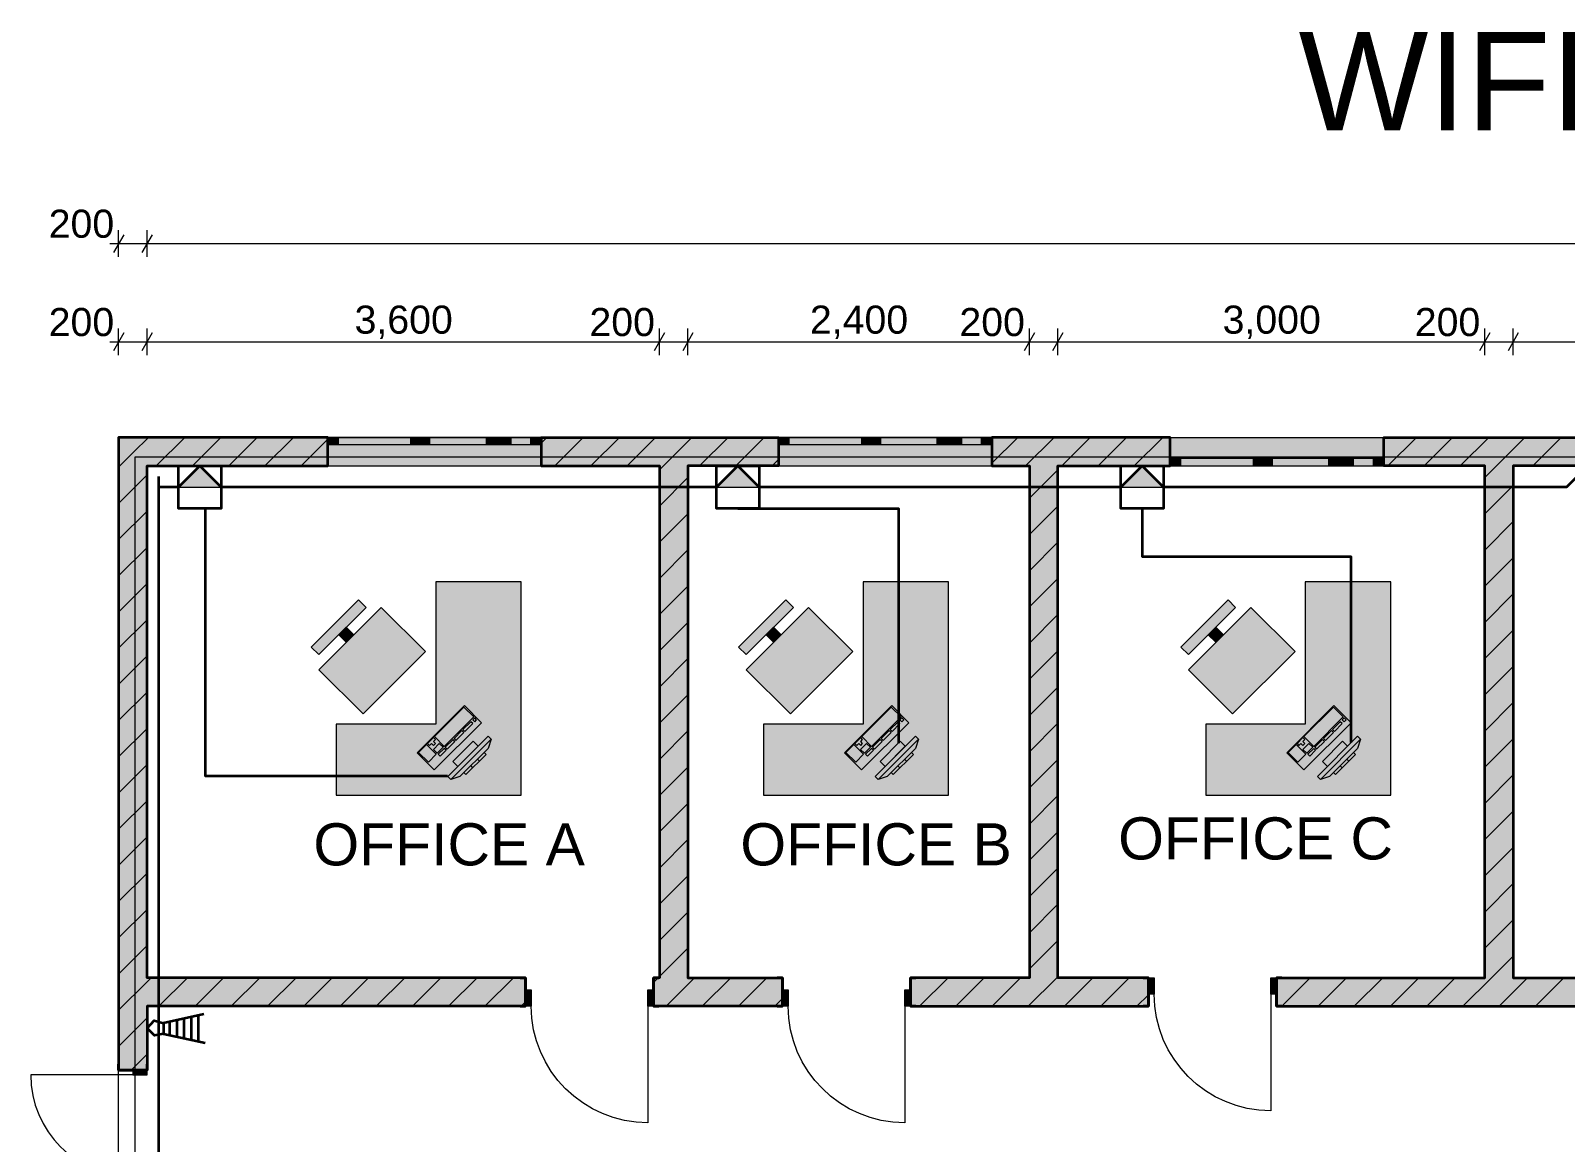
# Model space of a CAD drawing. Header units: millimetres. Extents: x 0.6 to 15.6, y 0.6 to 9.9.
# Drawn here: x 1.138 to 5.384, y 6.824 to 9.902 of the extents above; entities that cross this region are included whole.
import ezdxf

# ---------------------------------------------------------------- set-up
doc = ezdxf.new("R2010")
doc.units = ezdxf.units.MM
doc.layers.add('PDF_Geometry', color=7, linetype='Continuous', true_color=0x029e21)
doc.layers.add('PDF_Solid Fills', color=7, linetype='Continuous', true_color=0xffffff)
doc.layers.add('PDF_Text', color=7, linetype='Continuous')
doc.styles.add('PDF Arial-BoldMT', font='arial.ttf')
doc.styles.add('PDF ArialMT', font='arial.ttf')

msp = doc.modelspace()

# ---------------------------------------------------------------- hatches: boundary and pattern name
at = {"layer": 'PDF_Solid Fills', "transparency": 33554559}
for points in [[(1.3813, 8.7761), (1.96, 8.7761), (1.96, 8.7564), (1.96, 8.6974), (1.46, 8.6974)], [(1.46, 8.6974), (1.46, 7.0241), (1.4207, 7.0241), (1.3813, 7.0241), (1.3813, 8.7761)], [(2.5506, 8.7761), (2.5506, 8.7564), (2.5506, 8.6974), (1.96, 8.6974), (1.96, 8.7564), (1.96, 8.7761)], [(2.5506, 8.6974), (2.5506, 8.7564), (2.5506, 8.7761), (3.207, 8.7761), (3.207, 8.7564), (3.207, 8.6974)], [(3.7976, 8.7761), (3.7976, 8.7564), (3.7976, 8.6974), (3.207, 8.6974), (3.207, 8.7564), (3.207, 8.7761)], [(3.7976, 8.6974), (3.7976, 8.7564), (3.7976, 8.7761), (4.291, 8.7761), (4.291, 8.7171), (4.291, 8.6974)], [(4.8815, 8.6974), (4.291, 8.6974), (4.291, 8.7171), (4.291, 8.7761), (4.8815, 8.7761), (4.8815, 8.7171)], [(4.8815, 8.7171), (4.8815, 8.7761), (5.5297, 8.7761), (5.5297, 8.7171), (5.5297, 8.6974), (4.8815, 8.6974)], [(2.495, 7.7852), (1.9832, 7.7852), (1.9832, 7.982), (2.2588, 7.982), (2.2588, 8.3757), (2.495, 8.3757)], [(3.6771, 7.7852), (3.1653, 7.7852), (3.1653, 7.982), (3.4409, 7.982), (3.4409, 8.3757), (3.6771, 8.3757)], [(4.9007, 7.7852), (4.3889, 7.7852), (4.3889, 7.982), (4.6645, 7.982), (4.6645, 8.3757), (4.9007, 8.3757)], [(2.4035, 7.9486), (2.4119, 7.9403), (2.4035, 7.9152), (2.3924, 7.9041), (2.398, 7.8985), (2.3423, 7.8428), (2.3367, 7.8484), (2.3256, 7.8373), (2.3005, 7.8289), (2.2922, 7.8373), (2.32, 7.8651), (2.3061, 7.879), (2.3618, 7.9347), (2.3757, 7.9208)], [(3.5857, 7.9486), (3.594, 7.9403), (3.5857, 7.9152), (3.5745, 7.9041), (3.5801, 7.8985), (3.5244, 7.8428), (3.5189, 7.8484), (3.5077, 7.8373), (3.4827, 7.8289), (3.4743, 7.8373), (3.5022, 7.8651), (3.4882, 7.879), (3.5439, 7.9347), (3.5578, 7.9208)], [(4.8092, 7.9486), (4.8176, 7.9403), (4.8092, 7.9152), (4.7981, 7.9041), (4.8037, 7.8985), (4.748, 7.8428), (4.7424, 7.8484), (4.7313, 7.8373), (4.7062, 7.8289), (4.6979, 7.8373), (4.7257, 7.8651), (4.7118, 7.879), (4.7675, 7.9347), (4.7814, 7.9208)], [(2.5072, 7.28), (2.5072, 7.2466), (2.5072, 7.2013), (1.46, 7.2013), (1.46, 7.28)], [(3.218, 7.28), (3.218, 7.2466), (3.218, 7.2013), (2.8615, 7.2013), (2.8615, 7.2466), (2.8615, 7.28)], [(3.5723, 7.28), (4.2304, 7.28), (4.2304, 7.2348), (4.2304, 7.2013), (3.5723, 7.2013), (3.5723, 7.2466)], [(4.5847, 7.2348), (4.5847, 7.28), (5.4692, 7.28), (5.4692, 7.2466), (5.4692, 7.2013), (4.5847, 7.2013)]]:
    msp.add_hatch(color=256, dxfattribs=at).paths.add_polyline_path(points)

# ---------------------------------------------------------------- linework, layer by layer
at = {"layer": 'PDF_Geometry', "color": 7, "lineweight": 13}
for points in [[(1.3813, 9.2757), (1.3813, 9.3495)], [(1.46, 9.2757), (1.46, 9.3495)], [(1.3572, 9.3126), (1.3813, 9.3126), (1.46, 9.3126), (10.9089, 9.3126), (10.9876, 9.3126), (11.0117, 9.3126)], [(1.3955, 9.3372), (1.3671, 9.288)], [(1.4743, 9.3372), (1.4458, 9.288)], [(1.3955, 9.065), (1.3671, 9.0158)], [(1.3813, 9.0035), (1.3813, 9.0773)], [(1.4743, 9.065), (1.4458, 9.0158)], [(1.46, 9.0035), (1.46, 9.0773)], [(2.8916, 9.065), (2.8632, 9.0158)], [(2.8774, 9.0035), (2.8774, 9.0773)], [(2.9703, 9.065), (2.9419, 9.0158)], [(2.9561, 9.0035), (2.9561, 9.0773)], [(3.9152, 9.065), (3.8868, 9.0158)], [(3.901, 9.0035), (3.901, 9.0773)], [(3.994, 9.065), (3.9655, 9.0158)], [(3.9797, 9.0035), (3.9797, 9.0773)], [(5.1751, 9.065), (5.1466, 9.0158)], [(5.1608, 9.0035), (5.1608, 9.0773)], [(5.2538, 9.065), (5.2254, 9.0158)], [(5.2396, 9.0035), (5.2396, 9.0773)], [(1.3572, 9.0404), (1.3813, 9.0404), (1.46, 9.0404), (2.8774, 9.0404), (2.9561, 9.0404), (3.901, 9.0404), (3.9797, 9.0404), (5.1608, 9.0404), (5.2396, 9.0404), (6.4207, 9.0404), (6.4994, 9.0404), (9.6884, 9.0404), (9.7672, 9.0404), (10.9089, 9.0404), (10.9876, 9.0404), (11.0117, 9.0404)]]:
    msp.add_lwpolyline(points, dxfattribs=at)
at = {"layer": 'PDF_Geometry', "color": 123, "lineweight": 18, "true_color": 0x71cebe}
msp.add_lwpolyline([(1.3813, 8.7761), (10.9876, 8.7761), (10.9876, 4.7603), (6.4994, 4.7603), (6.4994, 3.2643), (5.1608, 3.2643), (5.1608, 4.7603), (1.3813, 4.7603)], close=True, dxfattribs=at)
at = {"layer": 'PDF_Geometry', "color": 21, "lineweight": 9, "true_color": 0xff9955}
for points in [[(1.464, 8.7761), (1.4226, 8.7348), (1.3813, 8.6935)], [(1.5642, 8.7761), (1.4854, 8.6974)], [(1.6644, 8.7761), (1.5857, 8.6974)], [(1.7646, 8.7761), (1.6859, 8.6974)], [(1.8648, 8.7761), (1.7861, 8.6974)], [(1.96, 8.7711), (1.8863, 8.6974)], [(2.5664, 8.7761), (2.5506, 8.7603)], [(2.6666, 8.7761), (2.5879, 8.6974)], [(2.7668, 8.7761), (2.6881, 8.6974)], [(2.867, 8.7761), (2.7883, 8.6974)], [(2.9673, 8.7761), (2.8885, 8.6974), (2.8774, 8.6862)], [(3.0675, 8.7761), (2.9887, 8.6974)], [(3.1677, 8.7761), (3.089, 8.6974)], [(3.8692, 8.7761), (3.7976, 8.7045)], [(3.9695, 8.7761), (3.8907, 8.6974)], [(4.0697, 8.7761), (3.9909, 8.6974)], [(4.1699, 8.7761), (4.0912, 8.6974)], [(4.2701, 8.7761), (4.1914, 8.6974)], [(4.9717, 8.7761), (4.8929, 8.6974)], [(5.0719, 8.7761), (4.9931, 8.6974)], [(5.1721, 8.7761), (5.0934, 8.6974)], [(5.2723, 8.7761), (5.1936, 8.6974), (5.1608, 8.6646)], [(5.3725, 8.7761), (5.2938, 8.6974)], [(3.207, 8.7152), (3.1892, 8.6974)], [(1.46, 8.672), (1.3813, 8.5932)], [(2.8774, 8.586), (2.9561, 8.6647)], [(3.901, 8.6074), (3.9797, 8.6862)], [(5.1608, 8.5644), (5.2396, 8.6432)], [(3.901, 8.5072), (3.9797, 8.586)], [(1.46, 8.5718), (1.3813, 8.493)], [(2.8774, 8.4858), (2.9561, 8.5645)], [(5.1608, 8.4642), (5.2396, 8.5429)], [(1.46, 8.4715), (1.3813, 8.3928)], [(2.8774, 8.3856), (2.9561, 8.4643)], [(3.901, 8.407), (3.9797, 8.4857)], [(5.1608, 8.364), (5.2396, 8.4427)], [(1.46, 8.3713), (1.3813, 8.2926)], [(3.901, 8.3068), (3.9797, 8.3855)], [(2.8774, 8.2853), (2.9561, 8.3641)], [(5.1608, 8.2638), (5.2396, 8.3425)], [(3.901, 8.2066), (3.9797, 8.2853)], [(1.46, 8.2711), (1.3813, 8.1924)], [(2.8774, 8.1851), (2.9561, 8.2639)], [(5.1608, 8.1635), (5.2396, 8.2423)], [(1.46, 8.1709), (1.3813, 8.0921)], [(2.8774, 8.0849), (2.9561, 8.1636)], [(3.901, 8.1063), (3.9797, 8.1851)], [(5.1608, 8.0633), (5.2396, 8.1421)], [(1.46, 8.0707), (1.3813, 7.9919)], [(3.901, 8.0061), (3.9797, 8.0848)], [(2.8774, 7.9847), (2.9561, 8.0634)], [(5.1608, 7.9631), (5.2396, 8.0418)], [(3.901, 7.9059), (3.9797, 7.9846)], [(1.46, 7.9704), (1.3813, 7.8917)], [(2.8774, 7.8845), (2.9561, 7.9632)], [(5.1608, 7.8629), (5.2396, 7.9416)], [(1.46, 7.8702), (1.3813, 7.7915)], [(2.8774, 7.7842), (2.9561, 7.863)], [(3.901, 7.8057), (3.9797, 7.8844)], [(5.1608, 7.7627), (5.2396, 7.8414)], [(1.46, 7.77), (1.3813, 7.6912)], [(3.901, 7.7055), (3.9797, 7.7842)], [(2.8774, 7.684), (2.9561, 7.7628)], [(5.1608, 7.6624), (5.2396, 7.7412)], [(1.46, 7.6698), (1.3813, 7.5911)], [(2.8774, 7.5838), (2.9561, 7.6625)], [(3.901, 7.6052), (3.9797, 7.684)], [(5.1608, 7.5622), (5.2396, 7.641)], [(1.46, 7.5696), (1.3813, 7.4908)], [(2.8774, 7.4836), (2.9561, 7.5623)], [(3.901, 7.505), (3.9797, 7.5838)], [(5.1608, 7.462), (5.2396, 7.5407)], [(3.901, 7.4048), (3.9797, 7.4835)], [(1.46, 7.4694), (1.3813, 7.3906)], [(2.8774, 7.3834), (2.9561, 7.4621)], [(5.1608, 7.3618), (5.2396, 7.4405)], [(1.46, 7.3691), (1.3813, 7.2904)], [(2.8774, 7.2831), (2.9561, 7.3619)], [(3.901, 7.3046), (3.9797, 7.3833)], [(5.2396, 7.3403), (5.1793, 7.28), (5.1006, 7.2013)], [(1.4712, 7.28), (1.46, 7.2689), (1.3813, 7.1901)], [(1.5714, 7.28), (1.4927, 7.2013)], [(1.6716, 7.28), (1.5929, 7.2013)], [(1.7718, 7.28), (1.6931, 7.2013)], [(1.8721, 7.28), (1.7933, 7.2013)], [(1.9723, 7.28), (1.8935, 7.2013)], [(2.0725, 7.28), (1.9938, 7.2013)], [(2.1727, 7.28), (2.094, 7.2013)], [(2.2729, 7.28), (2.1942, 7.2013)], [(2.3732, 7.28), (2.2944, 7.2013)], [(2.4734, 7.28), (2.3947, 7.2013)], [(2.8743, 7.28), (2.8615, 7.2673)], [(2.9745, 7.28), (2.8958, 7.2013)], [(3.0747, 7.28), (2.996, 7.2013)], [(3.1749, 7.28), (3.0962, 7.2013)], [(3.5758, 7.28), (3.5723, 7.2765)], [(3.676, 7.28), (3.5973, 7.2013)], [(3.7762, 7.28), (3.6975, 7.2013)], [(3.8765, 7.28), (3.7977, 7.2013)], [(3.9797, 7.2831), (3.9767, 7.28), (3.898, 7.2013)], [(4.0769, 7.28), (3.9982, 7.2013)], [(4.1771, 7.28), (4.0984, 7.2013)], [(4.6782, 7.28), (4.5995, 7.2013)], [(4.7784, 7.28), (4.6997, 7.2013)], [(4.8787, 7.28), (4.7999, 7.2013)], [(4.9789, 7.28), (4.9001, 7.2013)], [(5.0791, 7.28), (5.0004, 7.2013)], [(5.2795, 7.28), (5.2008, 7.2013)], [(5.3798, 7.28), (5.301, 7.2013)], [(3.218, 7.2229), (3.1964, 7.2013)], [(4.2304, 7.2331), (4.1986, 7.2013)], [(2.5072, 7.2136), (2.4949, 7.2013)], [(1.46, 7.1687), (1.3813, 7.0899)], [(1.46, 7.0685), (1.4157, 7.0241)]]:
    msp.add_lwpolyline(points, dxfattribs=at)
at = {"layer": 'PDF_Geometry', "color": 7, "lineweight": 35}
for points in [[(2.5072, 7.28), (2.5072, 7.2466), (2.5072, 7.2013), (2.5072, 7.2466), (2.5072, 7.28), (2.4926, 7.28), (2.5072, 7.28), (1.46, 7.28), (1.46, 8.6974), (1.96, 8.6974), (1.96, 8.7564), (1.96, 8.7761), (1.3813, 8.7761), (1.3813, 7.0241), (1.4207, 7.0241), (1.46, 7.0241), (1.4207, 7.0241), (1.3813, 7.0241), (1.3813, 7.041), (1.3813, 7.0241)], [(1.96, 8.7761), (1.96, 8.7564)], [(2.5506, 8.7564), (2.5506, 8.7761), (3.207, 8.7761), (3.207, 8.7564), (3.207, 8.6974), (2.9561, 8.6974), (2.9561, 7.28), (3.218, 7.28)], [(2.5506, 8.7761), (2.5506, 8.7564), (2.5506, 8.6974), (2.8774, 8.6974), (2.8774, 7.28), (2.8615, 7.28), (2.8761, 7.28), (2.8615, 7.28), (2.8615, 7.2466), (2.8615, 7.2013), (2.8761, 7.2013), (2.8615, 7.2013), (2.8615, 7.2466), (2.8615, 7.28)], [(3.207, 8.7761), (3.207, 8.7564)], [(4.2304, 7.28), (3.9797, 7.28), (3.9797, 8.6974), (4.291, 8.6974), (4.291, 8.7171), (4.291, 8.7761), (3.7976, 8.7761), (3.7976, 8.7564), (3.7976, 8.6974), (3.901, 8.6974), (3.901, 7.28), (3.5723, 7.28)], [(3.7976, 8.7761), (3.7976, 8.7564)], [(4.5847, 7.28), (4.5847, 7.2348), (4.5847, 7.28), (4.5993, 7.28), (4.5847, 7.28), (5.1608, 7.28), (5.1608, 8.6974), (4.8815, 8.6974), (4.8815, 8.7171), (4.8815, 8.7761), (5.5297, 8.7761), (5.5297, 8.7171), (5.5297, 8.6974), (5.2396, 8.6974), (5.2396, 7.28), (5.4692, 7.28)], [(4.291, 8.6974), (4.291, 8.7171)], [(4.8815, 8.6974), (4.8815, 8.7171)], [(3.5723, 7.2013), (3.5869, 7.2013), (3.5723, 7.2013), (3.5723, 7.2466), (3.5723, 7.2013), (4.2304, 7.2013), (4.2158, 7.2013), (4.2304, 7.2013), (4.2304, 7.2348), (4.2304, 7.28), (4.2158, 7.28), (4.2304, 7.28), (4.2304, 7.2348), (4.2304, 7.2013)], [(3.218, 7.2013), (3.218, 7.2466), (3.218, 7.2013), (3.2034, 7.2013), (3.218, 7.2013), (2.8615, 7.2013)], [(4.5847, 7.2013), (4.5993, 7.2013), (4.5847, 7.2013), (4.5847, 7.2348), (4.5847, 7.2013), (5.4692, 7.2013)], [(2.5072, 7.2013), (2.4926, 7.2013), (2.5072, 7.2013), (1.46, 7.2013), (1.46, 7.0241), (1.46, 7.041), (1.46, 7.0241)]]:
    msp.add_lwpolyline(points, dxfattribs=at)
at = {"layer": 'PDF_Geometry', "color": 30, "lineweight": 18, "true_color": 0xff6600}
for points in [[(1.96, 8.7761), (2.5506, 8.7761)], [(2.1891, 8.7761), (1.9895, 8.7761)], [(1.9895, 8.7564), (2.1891, 8.7564)], [(2.398, 8.7761), (2.2427, 8.7761)], [(2.2427, 8.7564), (2.398, 8.7564)], [(2.521, 8.7761), (2.4669, 8.7761)], [(2.4669, 8.7564), (2.521, 8.7564)], [(3.207, 8.7761), (3.7976, 8.7761)], [(3.4362, 8.7761), (3.2366, 8.7761)], [(3.2366, 8.7564), (3.4362, 8.7564)], [(3.645, 8.7761), (3.4897, 8.7761)], [(3.4897, 8.7564), (3.645, 8.7564)], [(3.7681, 8.7761), (3.7139, 8.7761)], [(3.7139, 8.7564), (3.7681, 8.7564)], [(4.291, 8.7761), (4.8815, 8.7761)], [(4.5201, 8.7171), (4.3205, 8.7171)], [(4.729, 8.7171), (4.5736, 8.7171)], [(4.852, 8.7171), (4.7979, 8.7171)], [(1.96, 8.6974), (2.5506, 8.6974)], [(3.207, 8.6974), (3.7976, 8.6974)], [(4.291, 8.6974), (4.8815, 8.6974)], [(4.3205, 8.6974), (4.5201, 8.6974)], [(4.5736, 8.6974), (4.729, 8.6974)], [(4.7979, 8.6974), (4.852, 8.6974)]]:
    msp.add_lwpolyline(points, dxfattribs=at)
at = {"layer": 'PDF_Geometry', "color": 30, "lineweight": 20, "true_color": 0xff6600}
for points in [[(1.96, 8.7564), (1.9895, 8.7564), (1.9895, 8.7761), (1.96, 8.7761)], [(2.5506, 8.7761), (2.521, 8.7761), (2.521, 8.7564), (2.5506, 8.7564)], [(3.207, 8.7564), (3.2366, 8.7564), (3.2366, 8.7761), (3.207, 8.7761)], [(3.7976, 8.7761), (3.7681, 8.7761), (3.7681, 8.7564), (3.7976, 8.7564)], [(4.291, 8.6974), (4.3205, 8.6974), (4.3205, 8.7171), (4.291, 8.7171)], [(4.8815, 8.7171), (4.852, 8.7171), (4.852, 8.6974), (4.8815, 8.6974)]]:
    msp.add_lwpolyline(points, dxfattribs=at)
for points in [[(2.2159, 8.7761), (2.1891, 8.7761), (2.1891, 8.7564), (2.2159, 8.7564), (2.2427, 8.7564), (2.2427, 8.7761)], [(2.4324, 8.7761), (2.398, 8.7761), (2.398, 8.7564), (2.4324, 8.7564), (2.4669, 8.7564), (2.4669, 8.7761)], [(3.463, 8.7761), (3.4362, 8.7761), (3.4362, 8.7564), (3.463, 8.7564), (3.4897, 8.7564), (3.4897, 8.7761)], [(3.6795, 8.7761), (3.645, 8.7761), (3.645, 8.7564), (3.6795, 8.7564), (3.7139, 8.7564), (3.7139, 8.7761)], [(4.5469, 8.7171), (4.5201, 8.7171), (4.5201, 8.6974), (4.5469, 8.6974), (4.5736, 8.6974), (4.5736, 8.7171)], [(4.7634, 8.7171), (4.729, 8.7171), (4.729, 8.6974), (4.7634, 8.6974), (4.7979, 8.6974), (4.7979, 8.7171)], [(4.2304, 7.28), (4.2462, 7.28), (4.2462, 7.2348), (4.2304, 7.2348)], [(4.5847, 7.2348), (4.569, 7.2348), (4.569, 7.28), (4.5847, 7.28)], [(2.5072, 7.2466), (2.5229, 7.2466), (2.5229, 7.2013), (2.5072, 7.2013)], [(2.8615, 7.2013), (2.8458, 7.2013), (2.8458, 7.2466), (2.8615, 7.2466)], [(3.218, 7.2466), (3.2337, 7.2466), (3.2337, 7.2013), (3.218, 7.2013)], [(3.5723, 7.2013), (3.5565, 7.2013), (3.5565, 7.2466), (3.5723, 7.2466)], [(1.4207, 7.0241), (1.4207, 7.0115), (1.46, 7.0115), (1.46, 7.0241)]]:
    msp.add_lwpolyline(points, close=True, dxfattribs=at)
at = {"layer": 'PDF_Geometry', "color": 52, "lineweight": 18, "true_color": 0xdcd214}
msp.add_lwpolyline([(7.5342, 4.8101), (1.427, 4.8101), (1.427, 8.7221), (8.5381, 8.7221), (8.5381, 6.2564)], dxfattribs=at)
at = {"layer": 'PDF_Geometry', "color": 5, "lineweight": 35}
for points in [[(5.5055, 8.6383), (5.4465, 8.6974), (5.3874, 8.6383), (4.2718, 8.6383), (4.2128, 8.6974), (4.1537, 8.6383), (3.1536, 8.6383), (3.0946, 8.6974), (3.0355, 8.6383), (1.6649, 8.6383), (1.6059, 8.6974), (1.5468, 8.6383), (1.4923, 8.6383)], [(1.4923, 5.5721), (1.4923, 8.6677)], [(1.6203, 8.5793), (1.6203, 7.8391), (2.2916, 7.8391)], [(3.0946, 8.5793), (3.5391, 8.5793), (3.5391, 7.9299)], [(4.2128, 8.5793), (4.2128, 8.4463), (4.79, 8.4463), (4.79, 7.9309)], [(1.6171, 7.1791), (1.5051, 7.1541), (1.5051, 7.1246), (1.6207, 7.1003)], [(1.6022, 7.1042), (1.6022, 7.1758)], [(1.5051, 7.1246), (1.4805, 7.1205), (1.46, 7.1406), (1.4793, 7.1614), (1.5051, 7.1541)], [(1.5234, 7.1208), (1.5234, 7.1582)], [(1.5431, 7.1166), (1.5431, 7.1626)], [(1.5629, 7.1124), (1.5628, 7.167)], [(1.5825, 7.1083), (1.5825, 7.1714)]]:
    msp.add_lwpolyline(points, dxfattribs=at)
at = {"layer": 'PDF_Geometry', "color": 8, "lineweight": 15, "true_color": 0x7f7f7f}
for points in [[(1.5468, 8.6383), (1.6649, 8.6383), (1.6059, 8.6974)], [(3.0355, 8.6383), (3.1536, 8.6383), (3.0946, 8.6974)], [(4.1521, 8.6383), (4.2702, 8.6383), (4.2111, 8.6974)]]:
    msp.add_lwpolyline(points, close=True, dxfattribs=at)
at = {"layer": 'PDF_Geometry', "color": 5, "lineweight": 35}
for points in [[(1.5468, 8.6974), (1.6649, 8.6974), (1.6649, 8.5793), (1.5468, 8.5793)], [(3.0355, 8.6974), (3.1536, 8.6974), (3.1536, 8.5793), (3.0355, 8.5793)], [(4.1537, 8.6974), (4.2718, 8.6974), (4.2718, 8.5793), (4.1537, 8.5793)]]:
    msp.add_lwpolyline(points, close=True, dxfattribs=at)
at = {"layer": 'PDF_Geometry', "lineweight": 20}
for points in [[(2.495, 7.7852), (2.495, 8.3757), (2.2588, 8.3757), (2.2588, 7.982), (1.9832, 7.982), (1.9832, 7.7852)], [(3.6771, 7.7852), (3.6771, 8.3757), (3.4409, 8.3757), (3.4409, 7.982), (3.1653, 7.982), (3.1653, 7.7852)], [(4.9007, 7.7852), (4.9007, 8.3757), (4.6645, 8.3757), (4.6645, 7.982), (4.3889, 7.982), (4.3889, 7.7852)], [(1.9144, 8.1956), (1.9352, 8.1747), (2.0661, 8.3055), (2.0452, 8.3264)], [(3.0965, 8.1956), (3.1174, 8.1747), (3.2482, 8.3055), (3.2274, 8.3264)], [(4.3201, 8.1956), (4.341, 8.1747), (4.4718, 8.3055), (4.4509, 8.3264)], [(2.0577, 8.0104), (2.2303, 8.1831), (2.1078, 8.3055), (1.9352, 8.1329)], [(3.2399, 8.0104), (3.4125, 8.1831), (3.29, 8.3055), (3.1174, 8.1329)], [(4.4634, 8.0104), (4.636, 8.1831), (4.5136, 8.3055), (4.341, 8.1329)], [(2.032, 8.2297), (2.0111, 8.2506), (1.9902, 8.2297), (2.0111, 8.2088)], [(3.2141, 8.2297), (3.1933, 8.2506), (3.1724, 8.2297), (3.1933, 8.2088)], [(4.4377, 8.2297), (4.4168, 8.2506), (4.396, 8.2297), (4.4168, 8.2088)], [(2.3854, 7.9862), (2.3381, 8.0335), (2.2073, 7.9027), (2.2546, 7.8554)], [(2.3367, 8.0294), (2.2549, 7.9477), (2.2819, 7.9207), (2.3637, 8.0025)], [(3.5676, 7.9862), (3.5202, 8.0335), (3.3894, 7.9027), (3.4367, 7.8554)], [(3.5189, 8.0294), (3.4371, 7.9477), (3.4641, 7.9207), (3.5459, 8.0025)], [(4.7912, 7.9862), (4.7438, 8.0335), (4.613, 7.9027), (4.6603, 7.8554)], [(4.7425, 8.0294), (4.6607, 7.9477), (4.6877, 7.9207), (4.7694, 8.0025)], [(2.3555, 7.9889), (2.3337, 7.967), (2.3391, 7.9616), (2.3609, 7.9835)], [(2.3664, 7.9998), (2.361, 7.9943), (2.3664, 7.9889), (2.3718, 7.9944)], [(3.5377, 7.9889), (3.5159, 7.967), (3.5213, 7.9616), (3.5431, 7.9835)], [(3.5486, 7.9998), (3.5431, 7.9943), (3.5485, 7.9889), (3.554, 7.9944)], [(4.7612, 7.9889), (4.7394, 7.967), (4.7448, 7.9616), (4.7666, 7.9835)], [(4.7721, 7.9998), (4.7667, 7.9943), (4.7721, 7.9889), (4.7775, 7.9944)], [(2.2522, 7.9449), (2.2359, 7.9286), (2.2413, 7.9232), (2.2467, 7.9286), (2.2521, 7.9232), (2.2576, 7.9287), (2.2522, 7.9341), (2.2576, 7.9395)], [(2.3065, 7.9398), (2.2846, 7.918), (2.29, 7.9126), (2.3119, 7.9344)], [(2.4035, 7.9486), (2.2922, 7.8373), (2.3005, 7.8289), (2.4119, 7.9403)], [(2.331, 7.9643), (2.3092, 7.9425), (2.3146, 7.9371), (2.3364, 7.9589)], [(3.4344, 7.9449), (3.418, 7.9286), (3.4234, 7.9232), (3.4289, 7.9286), (3.4343, 7.9232), (3.4397, 7.9287), (3.4343, 7.9341), (3.4398, 7.9395)], [(3.4886, 7.9398), (3.4668, 7.918), (3.4722, 7.9126), (3.494, 7.9344)], [(3.5857, 7.9486), (3.4743, 7.8373), (3.4827, 7.8289), (3.594, 7.9403)], [(3.5131, 7.9643), (3.4913, 7.9425), (3.4967, 7.9371), (3.5185, 7.9589)], [(4.6579, 7.9449), (4.6416, 7.9286), (4.647, 7.9232), (4.6524, 7.9286), (4.6579, 7.9232), (4.6633, 7.9287), (4.6579, 7.9341), (4.6633, 7.9395)], [(4.7122, 7.9398), (4.6904, 7.918), (4.6958, 7.9126), (4.7176, 7.9344)], [(4.8092, 7.9486), (4.6979, 7.8373), (4.7062, 7.8289), (4.8176, 7.9403)], [(4.7367, 7.9643), (4.7149, 7.9425), (4.7203, 7.9371), (4.7421, 7.9589)], [(2.2331, 7.9259), (2.2113, 7.9041), (2.2383, 7.8771), (2.2601, 7.8989)], [(2.2684, 7.9288), (2.2521, 7.9124), (2.2629, 7.9016), (2.2792, 7.918)], [(2.2819, 7.9152), (2.2656, 7.8989), (2.271, 7.8935), (2.2873, 7.9099)], [(2.3618, 7.9347), (2.3061, 7.879), (2.32, 7.8651), (2.3757, 7.9208)], [(2.3924, 7.9041), (2.3367, 7.8484), (2.3423, 7.8428), (2.398, 7.8985)], [(3.4153, 7.9259), (3.3935, 7.9041), (3.4205, 7.8771), (3.4423, 7.8989)], [(3.4506, 7.9288), (3.4342, 7.9124), (3.445, 7.9016), (3.4614, 7.918)], [(3.4641, 7.9152), (3.4477, 7.8989), (3.4531, 7.8935), (3.4695, 7.9099)], [(3.5439, 7.9347), (3.4882, 7.879), (3.5022, 7.8651), (3.5578, 7.9208)], [(3.5745, 7.9041), (3.5189, 7.8484), (3.5244, 7.8428), (3.5801, 7.8985)], [(4.6389, 7.9259), (4.6171, 7.9041), (4.644, 7.8771), (4.6658, 7.8989)], [(4.6742, 7.9288), (4.6578, 7.9124), (4.6686, 7.9016), (4.6849, 7.918)], [(4.6877, 7.9152), (4.6713, 7.8989), (4.6767, 7.8935), (4.693, 7.9099)], [(4.7675, 7.9347), (4.7118, 7.879), (4.7257, 7.8651), (4.7814, 7.9208)], [(4.7981, 7.9041), (4.7424, 7.8484), (4.748, 7.8428), (4.8037, 7.8985)]]:
    msp.add_lwpolyline(points, close=True, dxfattribs=at)
for points in [[(2.4119, 7.9403), (2.4035, 7.9152), (2.3256, 7.8373), (2.3005, 7.8289)], [(3.594, 7.9403), (3.5857, 7.9152), (3.5077, 7.8373), (3.4827, 7.8289)], [(4.8176, 7.9403), (4.8092, 7.9152), (4.7313, 7.8373), (4.7062, 7.8289)], [(2.3553, 7.867), (2.3608, 7.8614)], [(2.3738, 7.8855), (2.3794, 7.8799)], [(3.5374, 7.867), (3.543, 7.8614)], [(3.556, 7.8855), (3.5615, 7.8799)], [(4.761, 7.867), (4.7666, 7.8614)], [(4.7795, 7.8855), (4.7851, 7.8799)]]:
    msp.add_lwpolyline(points, dxfattribs=at)
at = {"layer": 'PDF_Geometry', "color": 7, "lineweight": 35}
for points in [[(3.2034, 7.28), (3.218, 7.28), (3.218, 7.2466), (3.218, 7.28)], [(3.5869, 7.28), (3.5723, 7.28), (3.5723, 7.2466), (3.5723, 7.28)]]:
    msp.add_lwpolyline(points, close=True, dxfattribs=at)
at = {"layer": 'PDF_Geometry', "color": 30, "lineweight": 18, "true_color": 0xff6600}
for points in [[(4.569, 7.2348), (4.569, 6.9119, -0.414192), (4.2462, 7.2348)], [(2.8458, 7.2013), (2.8458, 6.8785, -0.414178), (2.5229, 7.2013)], [(3.5565, 7.2013), (3.5565, 6.8785, -0.414183), (3.2337, 7.2013)], [(1.4207, 7.0115), (1.138, 7.0115, 0.414192), (1.4207, 6.7288, 0.414244), (1.138, 6.4462), (1.4207, 6.4462)]]:
    msp.add_lwpolyline(points, format="xyb", dxfattribs=at)
at = {"layer": 'PDF_Solid Fills', "lineweight": 0, "transparency": 33554559}
for points in [[(1.96, 8.7564), (1.96, 8.7761), (1.9895, 8.7564), (1.9895, 8.7761)], [(1.9895, 8.7564), (1.9895, 8.7761), (2.1891, 8.7564), (2.1891, 8.7761)], [(2.2159, 8.7761), (2.2159, 8.7564), (2.1891, 8.7761), (2.1891, 8.7564)], [(2.2159, 8.7564), (2.2159, 8.7761), (2.2427, 8.7564), (2.2427, 8.7761)], [(2.2427, 8.7564), (2.2427, 8.7761), (2.398, 8.7564), (2.398, 8.7761)], [(2.4324, 8.7761), (2.4324, 8.7564), (2.398, 8.7761), (2.398, 8.7564)], [(2.4324, 8.7564), (2.4324, 8.7761), (2.4669, 8.7564), (2.4669, 8.7761)], [(2.4669, 8.7564), (2.4669, 8.7761), (2.521, 8.7564), (2.521, 8.7761)], [(2.5506, 8.7761), (2.5506, 8.7564), (2.521, 8.7761), (2.521, 8.7564)], [(3.207, 8.7564), (3.207, 8.7761), (3.2366, 8.7564), (3.2366, 8.7761)], [(3.2366, 8.7564), (3.2366, 8.7761), (3.4362, 8.7564), (3.4362, 8.7761)], [(3.463, 8.7761), (3.463, 8.7564), (3.4362, 8.7761), (3.4362, 8.7564)], [(3.463, 8.7564), (3.463, 8.7761), (3.4897, 8.7564), (3.4897, 8.7761)], [(3.4897, 8.7564), (3.4897, 8.7761), (3.645, 8.7564), (3.645, 8.7761)], [(3.6795, 8.7761), (3.6795, 8.7564), (3.645, 8.7761), (3.645, 8.7564)], [(3.6795, 8.7564), (3.6795, 8.7761), (3.7139, 8.7564), (3.7139, 8.7761)], [(3.7139, 8.7564), (3.7139, 8.7761), (3.7681, 8.7564), (3.7681, 8.7761)], [(3.7976, 8.7761), (3.7976, 8.7564), (3.7681, 8.7761), (3.7681, 8.7564)], [(4.291, 8.6974), (4.291, 8.7171), (4.3205, 8.6974), (4.3205, 8.7171)], [(4.3205, 8.6974), (4.3205, 8.7171), (4.5201, 8.6974), (4.5201, 8.7171)], [(4.5469, 8.7171), (4.5469, 8.6974), (4.5201, 8.7171), (4.5201, 8.6974)], [(4.5469, 8.6974), (4.5469, 8.7171), (4.5736, 8.6974), (4.5736, 8.7171)], [(4.5736, 8.6974), (4.5736, 8.7171), (4.729, 8.6974), (4.729, 8.7171)], [(4.7634, 8.7171), (4.7634, 8.6974), (4.729, 8.7171), (4.729, 8.6974)], [(4.7634, 8.6974), (4.7634, 8.7171), (4.7979, 8.6974), (4.7979, 8.7171)], [(4.7979, 8.6974), (4.7979, 8.7171), (4.852, 8.6974), (4.852, 8.7171)], [(4.8815, 8.7171), (4.8815, 8.6974), (4.852, 8.7171), (4.852, 8.6974)], [(2.9561, 7.28), (2.8774, 7.28), (2.9561, 8.6974), (2.8774, 8.6974)], [(3.9797, 7.28), (3.901, 7.28), (3.9797, 8.6974), (3.901, 8.6974)], [(5.2396, 7.28), (5.1608, 7.28), (5.2396, 8.6974), (5.1608, 8.6974)], [(1.9144, 8.1956), (2.0452, 8.3264), (1.9352, 8.1747), (2.0661, 8.3055)], [(3.0965, 8.1956), (3.2274, 8.3264), (3.1174, 8.1747), (3.2482, 8.3055)], [(4.3201, 8.1956), (4.4509, 8.3264), (4.341, 8.1747), (4.4718, 8.3055)], [(2.0577, 8.0104), (1.9352, 8.1329), (2.2303, 8.1831), (2.1078, 8.3055)], [(3.2399, 8.0104), (3.1174, 8.1329), (3.4125, 8.1831), (3.29, 8.3055)], [(4.4634, 8.0104), (4.341, 8.1329), (4.636, 8.1831), (4.5136, 8.3055)], [(2.032, 8.2297), (2.0111, 8.2088), (2.0111, 8.2506), (1.9902, 8.2297)], [(3.2141, 8.2297), (3.1933, 8.2088), (3.1933, 8.2506), (3.1724, 8.2297)], [(4.4377, 8.2297), (4.4168, 8.2088), (4.4168, 8.2506), (4.396, 8.2297)], [(2.3854, 7.9862), (2.2546, 7.8554), (2.3381, 8.0335), (2.2073, 7.9027)], [(3.5676, 7.9862), (3.4367, 7.8554), (3.5202, 8.0335), (3.3894, 7.9027)], [(4.7912, 7.9862), (4.6603, 7.8554), (4.7438, 8.0335), (4.613, 7.9027)], [(4.2304, 7.28), (4.2462, 7.28), (4.2304, 7.2348), (4.2462, 7.2348)], [(4.5847, 7.2348), (4.569, 7.2348), (4.5847, 7.28), (4.569, 7.28)], [(2.5072, 7.2466), (2.5229, 7.2466), (2.5072, 7.2013), (2.5229, 7.2013)], [(2.8615, 7.2013), (2.8458, 7.2013), (2.8615, 7.2466), (2.8458, 7.2466)], [(3.218, 7.2466), (3.2337, 7.2466), (3.218, 7.2013), (3.2337, 7.2013)], [(3.5723, 7.2013), (3.5565, 7.2013), (3.5723, 7.2466), (3.5565, 7.2466)], [(1.4207, 7.0241), (1.46, 7.0241), (1.4207, 7.0115), (1.46, 7.0115)]]:
    msp.add_solid(points, dxfattribs=at)
at = {"layer": 'PDF_Solid Fills', "color": 7, "lineweight": 0, "transparency": 33554559}
for points in [[(1.6059, 8.6974), (1.6649, 8.6383), (1.5468, 8.6383)], [(3.0946, 8.6974), (3.1536, 8.6383), (3.0355, 8.6383)], [(4.2111, 8.6974), (4.2702, 8.6383), (4.1521, 8.6383)]]:
    msp.add_solid(points, dxfattribs=at)

# ---------------------------------------------------------------- texts
at = {"layer": 'PDF_Text', "color": 173, "true_color": 0x5555ff, "attachment_point": 4, "style": 'PDF Arial-BoldMT'}
for s, insert, char_height in [('WIFI & NETWORK PLAN', (4.646, 9.7599), 0.272127), ('OFFICE A', (1.9201, 7.6486), 0.11663), ('OFFICE B', (3.1013, 7.6486), 0.11663), ('OFFICE C', (4.1468, 7.665), 0.11663)]:
    msp.add_mtext(s, dxfattribs=dict(at, insert=insert, char_height=char_height))
at = {"layer": 'PDF_Text', "char_height": 0.07775, "attachment_point": 4, "style": 'PDF ArialMT'}
for s, insert in [('200', (1.1878, 9.367)), ('200', (1.1878, 9.0948)), ('3,600', (2.0341, 9.0948)), ('200', (2.6839, 9.0948)), ('2,400', (3.2939, 9.0948)), ('200', (3.7075, 9.0948)), ('3,000', (4.4357, 9.0948)), ('200', (4.9674, 9.0948))]:
    msp.add_mtext(s, dxfattribs=dict(at, insert=insert))

doc.saveas('drawing.dxf')
